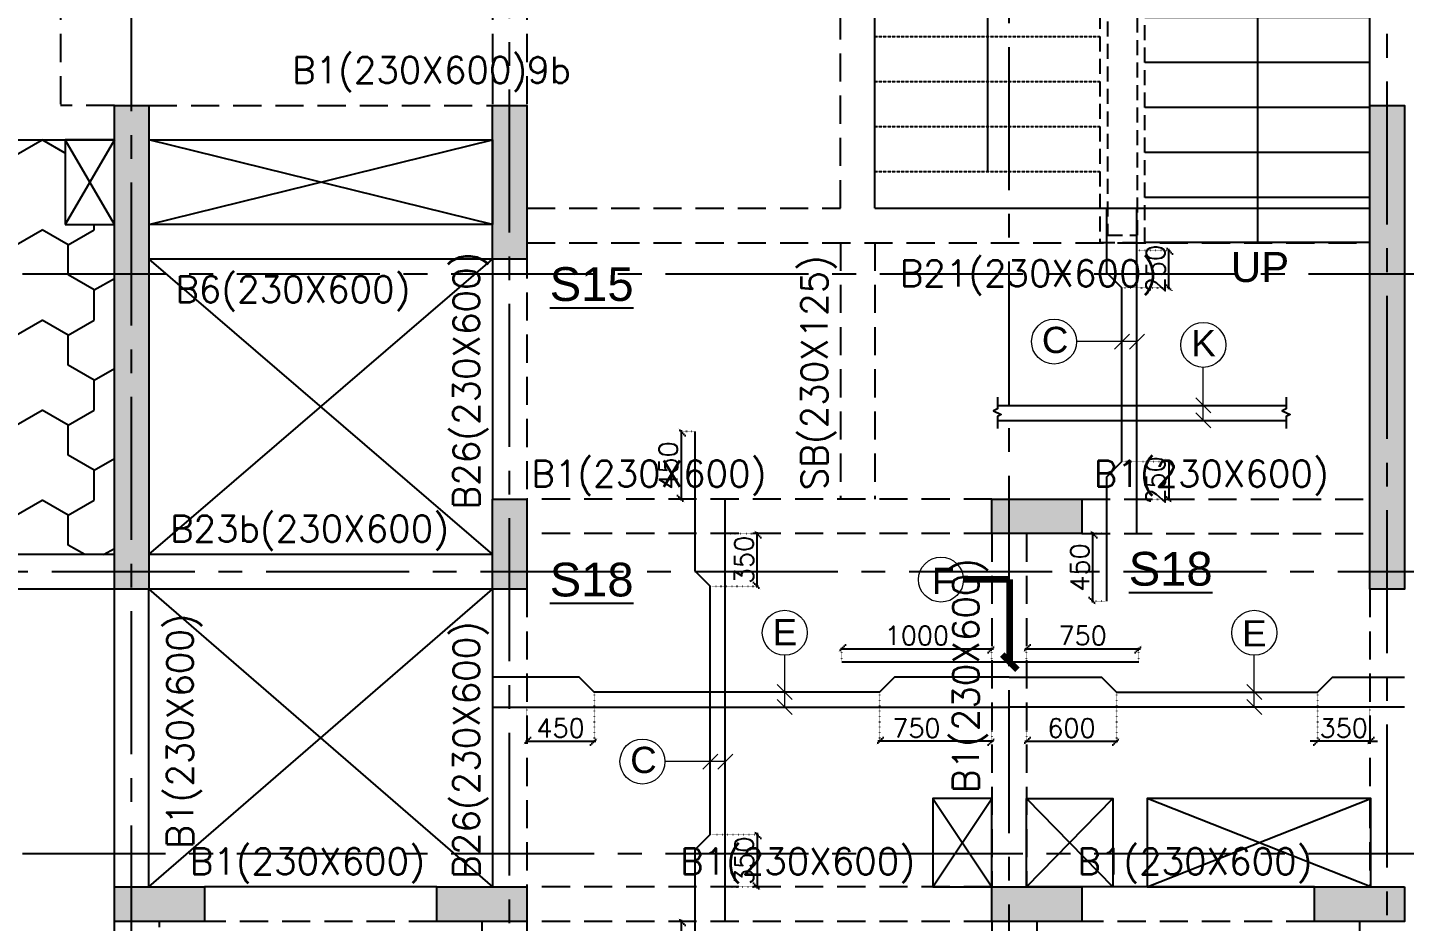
# Model space of a CAD drawing. Header units: millimetres. Extents: x 1921121 to 2008675, y -1544779 to -1482871.
# Drawn here: x 1938963 to 1948142, y -1523570 to -1517612 of the extents above; entities that cross this region are included whole.
import ezdxf

# ---------------------------------------------------------------- set-up
doc = ezdxf.new("R2010")
doc.units = ezdxf.units.MM
doc.header["$MEASUREMENT"] = 0
doc.header["$PDMODE"] = 98
for name, pattern in [('1', [0]), ('ACAD_ISO02W100', [15, 12, -3]), ('CENTER2', [28.575, 19.05, -3.175, 3.175, -3.175]), ('CONTINOUS', [0]), ('DASHED', [0.75, 0.5, -0.25]), ('DOT', [0.25, 0, -0.25]), ('HIDDEN', [0.375, 0.25, -0.125])]:
    doc.linetypes.add(name, pattern=pattern)
for name, color, linetype in [('BEAM NO', 7, '1'), ('BEAM-230X1075', 2, 'Continuous'), ('BEAM-230X600', 150, 'Continuous'), ('BEAM-300X600', 4, 'Continuous'), ('DIM', 191, 'Continuous'), ('Hatch', 8, 'Continuous'), ('s-steel', 1, 'Continuous'), ('S-STRU. CUTOUT', 3, 'Continuous'), ('SB', 7, 'Continuous'), ('SLAB NO.', 4, 'Continuous'), ('Stair', 7, 'Continuous'), ('STR.COLUMN', 1, 'Continuous')]:
    doc.layers.add(name, color=color, linetype=linetype)
for name, color, linetype, lineweight in [('BRICK WALL_MOFA', 8, 'Continuous', 30), ('CENTER_LINE', 8, 'CENTER2', 25), ('GRID', 252, 'ACAD_ISO02W100', 9), ('LEADER', 191, 'Continuous', 15), ('SLAB STEEL MARK', 133, 'Continuous', 30)]:
    doc.layers.add(name, color=color, linetype=linetype, lineweight=lineweight)
doc.styles.add('1-100', font='arial.ttf', dxfattribs={"height": 400})
doc.styles.add('DEEPAK', font='arial.ttf')
doc.styles.add('ROMANS', font='romans.shx')
doc.styles.add('RS', font='romans.shx', dxfattribs={"width": 0.9})
doc.styles.get("Standard").update_dxf_attribs({"font": 'arial.ttf'})
doc.styles.add('style1', font='arial.ttf')
doc.dimstyles.new('DIM 1-100 1', dxfattribs={"dimtxt": 200, "dimasz": 100, "dimexe": 50, "dimexo": 50, "dimgap": 50, "dimtad": 1, "dimdec": 1, "dimrnd": 5, "dimzin": 0, "dimdsep": 46, "dimtxsty": 'Standard', "dimblk": 'ARCHTICK', "dimcen": 100, "dimdle": 100, "dimclrd": 256, "dimclre": 256, "dimclrt": 256, "dimadec": 0, "dimazin": 0, "dimtfac": 1, "dimtdec": 1, "dimtix": 1, "dimtofl": 0, "dimtmove": 1, "dimatfit": 3, "dimldrblk": 'OPEN90', "dimfxl": 1, "dimtolj": 1, "dimtzin": 0, "dimlwd": -1, "dimlwe": -1, "dimarcsym": 0})
doc.dimstyles.new('KRUNAL-MM', dxfattribs={"dimtxt": 50, "dimasz": 35, "dimexe": 25, "dimexo": 0, "dimgap": 15, "dimtad": 1, "dimdec": 0, "dimzin": 0, "dimdsep": 46, "dimtxsty": 'RS', "dimblk": 'OBLIQUE', "dimcen": 0, "dimdle": 25, "dimclrd": 256, "dimclre": 256, "dimclrt": 7, "dimadec": 0, "dimazin": 0, "dimtfac": 1, "dimtdec": 0, "dimtix": 1, "dimtmove": 0, "dimatfit": 2, "dimfxl": 1, "dimtolj": 1, "dimtzin": 0, "dimlwd": -1, "dimlwe": -1, "dimarcsym": 0})
doc.dimstyles.new('pag', dxfattribs={"dimtxt": 180, "dimasz": 150, "dimexe": 100, "dimexo": 0, "dimgap": 50, "dimtad": 1, "dimdec": 0, "dimzin": 0, "dimdsep": 46, "dimtxsty": 'ROMANS', "dimblk": 'OBLIQUE', "dimcen": 0, "dimdle": 100, "dimclrd": 256, "dimclre": 256, "dimclrt": 256, "dimadec": 0, "dimazin": 0, "dimtfac": 1, "dimtdec": 0, "dimtmove": 2, "dimatfit": 3, "dimfxl": 1, "dimtolj": 1, "dimtzin": 0, "dimlwd": -1, "dimlwe": -1, "dimarcsym": 0})

# ---------------------------------------------------------------- blocks, each defined once
blk = doc.blocks.new('_ArchTick')
at = {"color": 0, "linetype": 'ByBlock', "const_width": 0.15}
blk.add_lwpolyline([(-0.5, -0.5), (0.5, 0.5)], dxfattribs=at)
blk = doc.blocks.new('_Open90')
at = {"color": 0, "linetype": 'ByBlock', "lineweight": -2}
for p, q in [((-0.5, 0.5), (0, 0)), ((0, 0), (-1, 0)), ((0, 0), (-0.5, -0.5))]:
    blk.add_line(p, q, dxfattribs=at)
blk = doc.blocks.new('FIRST FLOOR COLUMNS')
at = {"layer": 'CENTER_LINE', "ltscale": 50}
for p, q in [((12075, -41447.7), (12075, 16830.4)), ((17925, -41973.1), (17925, 16268)), ((14595, -42256.6), (14595, 16013)), ((20445, -42203.1), (20445, 16038)), ((68022.3, -18245), (-4699.2, -18245)), ((25354.4, -20230), (-4699.2, -20230)), ((68022.3, -22110), (-4699.2, -22110))]:
    blk.add_line(p, q, dxfattribs=at)
blk = doc.blocks.new('_Oblique')
at = {"color": 0, "linetype": 'ByBlock', "lineweight": -2}
blk.add_line((-0.5, -0.5), (0.5, 0.5), dxfattribs=at)
blk = doc.blocks.new('*D183')
at = {"layer": 'Defpoints', "color": 0, "linetype": 'DOT', "ltscale": 5, "transparency": 16777216}
for p in [(1942741.7, -1522041.3), (1942292.1, -1522141.3), (1942741.7, -1522368.7)]:
    blk.add_point(p, dxfattribs=at)
at = {"layer": 'DIM', "color": 191, "linetype": 'DOT', "ltscale": 5, "transparency": 16777216}
for p, q in [((1942741.7, -1522051.3), (1942741.7, -1522378.7)), ((1942292.1, -1522151.3), (1942292.1, -1522378.7))]:
    blk.add_line(p, q, dxfattribs=at)
at = {"layer": 'DIM', "color": 191, "ltscale": 5, "transparency": 16777216}
blk.add_line((1942282.1, -1522368.7), (1942751.7, -1522368.7), dxfattribs=at)
at = {"layer": 'DIM', "color": 191, "linetype": 'DOT', "ltscale": 5, "transparency": 16777216, "xscale": 50, "yscale": 50, "zscale": 50, "rotation": 180}
blk.add_blockref('_Oblique', (1942292.1, -1522368.7), dxfattribs=at)
at = {"layer": 'DIM', "color": 191, "linetype": 'DOT', "ltscale": 5, "transparency": 16777216, "xscale": 50, "yscale": 50, "zscale": 50}
blk.add_blockref('_Oblique', (1942741.7, -1522368.7), dxfattribs=at)
at = {"layer": 'DIM', "color": 7, "linetype": 'DOT', "ltscale": 5, "transparency": 16777216, "insert": (1942516.9, -1522281.2), "char_height": 125, "attachment_point": 5, "style": 'ROMANS'}
blk.add_mtext('\\A1;450', dxfattribs=at)
blk = doc.blocks.new('*D184')
at = {"layer": 'Defpoints', "color": 0, "linetype": 'DOT', "ltscale": 5, "transparency": 16777216}
for p in [(1944641.9, -1522041.3), (1945392.1, -1522141.3), (1944641.9, -1522368.7)]:
    blk.add_point(p, dxfattribs=at)
at = {"layer": 'DIM', "color": 191, "linetype": 'DOT', "ltscale": 5, "transparency": 16777216}
for p, q in [((1944641.9, -1522051.3), (1944641.9, -1522378.7)), ((1945392.1, -1522151.3), (1945392.1, -1522378.7))]:
    blk.add_line(p, q, dxfattribs=at)
at = {"layer": 'DIM', "color": 191, "ltscale": 5, "transparency": 16777216}
blk.add_line((1945402.1, -1522368.7), (1944631.9, -1522368.7), dxfattribs=at)
at = {"layer": 'DIM', "color": 191, "linetype": 'DOT', "ltscale": 5, "transparency": 16777216, "xscale": 50, "yscale": 50, "zscale": 50, "rotation": 180}
blk.add_blockref('_Oblique', (1944641.9, -1522368.7), dxfattribs=at)
at = {"layer": 'DIM', "color": 191, "linetype": 'DOT', "ltscale": 5, "transparency": 16777216, "xscale": 50, "yscale": 50, "zscale": 50}
blk.add_blockref('_Oblique', (1945392.1, -1522368.7), dxfattribs=at)
at = {"layer": 'DIM', "color": 7, "linetype": 'DOT', "ltscale": 5, "transparency": 16777216, "insert": (1944888.6, -1522281.2), "char_height": 125, "attachment_point": 5, "style": 'ROMANS'}
blk.add_mtext('\\A1;750', dxfattribs=at)
blk = doc.blocks.new('*D185')
at = {"layer": 'Defpoints', "color": 0, "linetype": 'DOT', "ltscale": 5, "transparency": 16777216}
for p in [(1947562.4, -1522041.3), (1947912.1, -1522141.3), (1947562.4, -1522368.7)]:
    blk.add_point(p, dxfattribs=at)
at = {"layer": 'DIM', "color": 191, "linetype": 'DOT', "ltscale": 5, "transparency": 16777216}
for p, q in [((1947562.4, -1522051.3), (1947562.4, -1522378.7)), ((1947912.1, -1522151.3), (1947912.1, -1522378.7))]:
    blk.add_line(p, q, dxfattribs=at)
at = {"layer": 'DIM', "color": 191, "ltscale": 5, "transparency": 16777216}
for p, q in [((1947562.4, -1522368.7), (1947512.4, -1522368.7)), ((1947912.1, -1522368.7), (1947562.4, -1522368.7)), ((1947912.1, -1522368.7), (1947962.1, -1522368.7))]:
    blk.add_line(p, q, dxfattribs=at)
at = {"layer": 'DIM', "color": 191, "linetype": 'DOT', "ltscale": 5, "transparency": 16777216, "xscale": 50, "yscale": 50, "zscale": 50}
blk.add_blockref('_Oblique', (1947562.4, -1522368.7), dxfattribs=at)
at = {"layer": 'DIM', "color": 191, "linetype": 'DOT', "ltscale": 5, "transparency": 16777216, "xscale": 50, "yscale": 50, "zscale": 50, "rotation": 180}
blk.add_blockref('_Oblique', (1947912.1, -1522368.7), dxfattribs=at)
at = {"layer": 'DIM', "color": 7, "linetype": 'DOT', "ltscale": 5, "transparency": 16777216, "insert": (1947737.3, -1522281.2), "char_height": 125, "attachment_point": 5, "style": 'ROMANS'}
blk.add_mtext('\\A1;350', dxfattribs=at)
blk = doc.blocks.new('*D186')
at = {"layer": 'Defpoints', "color": 0, "linetype": 'DOT', "ltscale": 5, "transparency": 16777216}
for p in [(1946222.3, -1522041.3), (1945622.1, -1522141.3), (1946222.3, -1522368.7)]:
    blk.add_point(p, dxfattribs=at)
at = {"layer": 'DIM', "color": 191, "linetype": 'DOT', "ltscale": 5, "transparency": 16777216}
for p, q in [((1946222.3, -1522051.3), (1946222.3, -1522378.7)), ((1945622.1, -1522151.3), (1945622.1, -1522378.7))]:
    blk.add_line(p, q, dxfattribs=at)
at = {"layer": 'DIM', "color": 191, "ltscale": 5, "transparency": 16777216}
blk.add_line((1945612.1, -1522368.7), (1946232.3, -1522368.7), dxfattribs=at)
at = {"layer": 'DIM', "color": 191, "linetype": 'DOT', "ltscale": 5, "transparency": 16777216, "xscale": 50, "yscale": 50, "zscale": 50, "rotation": 180}
blk.add_blockref('_Oblique', (1945622.1, -1522368.7), dxfattribs=at)
at = {"layer": 'DIM', "color": 191, "linetype": 'DOT', "ltscale": 5, "transparency": 16777216, "xscale": 50, "yscale": 50, "zscale": 50}
blk.add_blockref('_Oblique', (1946222.3, -1522368.7), dxfattribs=at)
at = {"layer": 'DIM', "color": 7, "linetype": 'DOT', "ltscale": 5, "transparency": 16777216, "insert": (1945922.2, -1522281.2), "char_height": 125, "attachment_point": 5, "style": 'ROMANS'}
blk.add_mtext('\\A1;600', dxfattribs=at)
blk = doc.blocks.new('*D187')
at = {"layer": 'Defpoints', "color": 0, "linetype": 'DOT', "ltscale": 5, "transparency": 16777216}
for p in [(1945392.1, -1521752.3), (1944392.1, -1521841.3), (1945392.1, -1521841.3)]:
    blk.add_point(p, dxfattribs=at)
at = {"layer": 'DIM', "color": 191, "ltscale": 5, "transparency": 16777216}
blk.add_line((1944382.1, -1521752.3), (1945402.1, -1521752.3), dxfattribs=at)
at = {"layer": 'DIM', "color": 191, "linetype": 'DOT', "ltscale": 5, "transparency": 16777216}
for p, q in [((1944392.1, -1521831.3), (1944392.1, -1521742.3)), ((1945392.1, -1521831.3), (1945392.1, -1521742.3))]:
    blk.add_line(p, q, dxfattribs=at)
at = {"layer": 'DIM', "color": 191, "linetype": 'DOT', "ltscale": 5, "transparency": 16777216, "xscale": 50, "yscale": 50, "zscale": 50, "rotation": 180}
blk.add_blockref('_Oblique', (1944392.1, -1521752.3), dxfattribs=at)
at = {"layer": 'DIM', "color": 191, "linetype": 'DOT', "ltscale": 5, "transparency": 16777216, "xscale": 50, "yscale": 50, "zscale": 50}
blk.add_blockref('_Oblique', (1945392.1, -1521752.3), dxfattribs=at)
at = {"layer": 'DIM', "color": 7, "linetype": 'DOT', "ltscale": 5, "transparency": 16777216, "insert": (1944892.1, -1521664.8), "char_height": 125, "attachment_point": 5, "style": 'ROMANS'}
blk.add_mtext('\\A1;1000', dxfattribs=at)
blk = doc.blocks.new('*D188')
at = {"layer": 'Defpoints', "color": 0, "linetype": 'DOT', "ltscale": 5, "transparency": 16777216}
for p in [(1946372.1, -1521752.3), (1945622.1, -1521841.3), (1946372.1, -1521841.3)]:
    blk.add_point(p, dxfattribs=at)
at = {"layer": 'DIM', "color": 191, "ltscale": 5, "transparency": 16777216}
blk.add_line((1945612.1, -1521752.3), (1946382.1, -1521752.3), dxfattribs=at)
at = {"layer": 'DIM', "color": 191, "linetype": 'DOT', "ltscale": 5, "transparency": 16777216}
for p, q in [((1945622.1, -1521831.3), (1945622.1, -1521742.3)), ((1946372.1, -1521831.3), (1946372.1, -1521742.3))]:
    blk.add_line(p, q, dxfattribs=at)
at = {"layer": 'DIM', "color": 191, "linetype": 'DOT', "ltscale": 5, "transparency": 16777216, "xscale": 50, "yscale": 50, "zscale": 50, "rotation": 180}
blk.add_blockref('_Oblique', (1945622.1, -1521752.3), dxfattribs=at)
at = {"layer": 'DIM', "color": 191, "linetype": 'DOT', "ltscale": 5, "transparency": 16777216, "xscale": 50, "yscale": 50, "zscale": 50}
blk.add_blockref('_Oblique', (1946372.1, -1521752.3), dxfattribs=at)
at = {"layer": 'DIM', "color": 7, "linetype": 'DOT', "ltscale": 5, "transparency": 16777216, "insert": (1945997.1, -1521664.8), "char_height": 125, "attachment_point": 5, "style": 'ROMANS'}
blk.add_mtext('\\A1;750', dxfattribs=at)
blk = doc.blocks.new('*D189')
at = {"layer": 'Defpoints', "color": 0, "linetype": 'DOT', "ltscale": 5, "transparency": 16777216}
for p in [(1943614, -1520985.3), (1943827.2, -1520985.3), (1943514.4, -1521335.3)]:
    blk.add_point(p, dxfattribs=at)
at = {"layer": 'DIM', "color": 191, "linetype": 'DOT', "ltscale": 5, "transparency": 16777216}
for p, q in [((1943624, -1520985.3), (1943837.2, -1520985.3)), ((1943524.4, -1521335.3), (1943837.2, -1521335.3))]:
    blk.add_line(p, q, dxfattribs=at)
at = {"layer": 'DIM', "color": 191, "ltscale": 5, "transparency": 16777216}
blk.add_line((1943827.2, -1521345.3), (1943827.2, -1520975.3), dxfattribs=at)
at = {"layer": 'DIM', "color": 191, "linetype": 'DOT', "ltscale": 5, "transparency": 16777216, "xscale": 50, "yscale": 50, "zscale": 50}
for p, rotation in [((1943827.2, -1520985.3), 90), ((1943827.2, -1521335.3), 270)]:
    blk.add_blockref('_Oblique', p, dxfattribs=dict(at, rotation=rotation))
at = {"layer": 'DIM', "color": 7, "linetype": 'DOT', "ltscale": 5, "transparency": 16777216, "insert": (1943739.7, -1521160.3), "char_height": 125, "attachment_point": 5, "rotation": 90, "style": 'ROMANS'}
blk.add_mtext('\\A1;350', dxfattribs=at)
blk = doc.blocks.new('*D190')
at = {"layer": 'Defpoints', "color": 0, "linetype": 'DOT', "ltscale": 5, "transparency": 16777216}
for p in [(1943514.3, -1522990.3), (1943614.3, -1523340.3), (1943827.4, -1523340.3)]:
    blk.add_point(p, dxfattribs=at)
at = {"layer": 'DIM', "color": 191, "linetype": 'DOT', "ltscale": 5, "transparency": 16777216}
for p, q in [((1943524.3, -1522990.3), (1943837.4, -1522990.3)), ((1943624.3, -1523340.3), (1943837.4, -1523340.3))]:
    blk.add_line(p, q, dxfattribs=at)
at = {"layer": 'DIM', "color": 191, "ltscale": 5, "transparency": 16777216}
blk.add_line((1943827.4, -1522980.3), (1943827.4, -1523350.3), dxfattribs=at)
at = {"layer": 'DIM', "color": 191, "linetype": 'DOT', "ltscale": 5, "transparency": 16777216, "xscale": 50, "yscale": 50, "zscale": 50}
for p, rotation in [((1943827.4, -1522990.3), 90), ((1943827.4, -1523340.3), 270)]:
    blk.add_blockref('_Oblique', p, dxfattribs=dict(at, rotation=rotation))
at = {"layer": 'DIM', "color": 7, "linetype": 'DOT', "ltscale": 5, "transparency": 16777216, "insert": (1943739.9, -1523165.3), "char_height": 125, "attachment_point": 5, "rotation": 90, "style": 'ROMANS'}
blk.add_mtext('\\A1;350', dxfattribs=at)
blk = doc.blocks.new('*D256')
at = {"layer": 'Defpoints', "color": 0, "linetype": 'DOT', "ltscale": 5, "transparency": 16777216}
for p in [(1943321.8, -1520305.3), (1943414.1, -1520305.3), (1943414.1, -1520755.3)]:
    blk.add_point(p, dxfattribs=at)
at = {"layer": 'DIM', "color": 191, "linetype": 'DOT', "ltscale": 5, "transparency": 16777216}
for p, q in [((1943404.1, -1520305.3), (1943311.8, -1520305.3)), ((1943404.1, -1520755.3), (1943311.8, -1520755.3))]:
    blk.add_line(p, q, dxfattribs=at)
at = {"layer": 'DIM', "color": 191, "ltscale": 5, "transparency": 16777216}
blk.add_line((1943321.8, -1520765.3), (1943321.8, -1520295.3), dxfattribs=at)
at = {"layer": 'DIM', "color": 191, "linetype": 'DOT', "ltscale": 5, "transparency": 16777216, "xscale": 50, "yscale": 50, "zscale": 50}
for p, rotation in [((1943321.8, -1520305.3), 90), ((1943321.8, -1520755.3), 270)]:
    blk.add_blockref('_Oblique', p, dxfattribs=dict(at, rotation=rotation))
at = {"layer": 'DIM', "color": 7, "linetype": 'DOT', "ltscale": 5, "transparency": 16777216, "insert": (1943234.3, -1520530.3), "char_height": 125, "attachment_point": 5, "rotation": 90, "style": 'ROMANS'}
blk.add_mtext('\\A1;450', dxfattribs=at)
blk = doc.blocks.new('*D257')
at = {"layer": 'Defpoints', "color": 0, "linetype": 'DOT', "ltscale": 5, "transparency": 16777216}
for p in [(1943321.8, -1523570.3), (1943414.1, -1523570.3), (1943414.1, -1524020.3)]:
    blk.add_point(p, dxfattribs=at)
at = {"layer": 'DIM', "color": 191, "linetype": 'DOT', "ltscale": 5, "transparency": 16777216}
for p, q in [((1943404.1, -1523570.3), (1943311.8, -1523570.3)), ((1943404.1, -1524020.3), (1943311.8, -1524020.3))]:
    blk.add_line(p, q, dxfattribs=at)
at = {"layer": 'DIM', "color": 191, "ltscale": 5, "transparency": 16777216}
for p, q in [((1943321.8, -1524030.3), (1943321.8, -1523560.3)), ((1943321.8, -1524494.9), (1943321.8, -1524020.3))]:
    blk.add_line(p, q, dxfattribs=at)
at = {"layer": 'DIM', "color": 191, "linetype": 'DOT', "ltscale": 5, "transparency": 16777216, "xscale": 50, "yscale": 50, "zscale": 50}
for p, rotation in [((1943321.8, -1523570.3), 90), ((1943321.8, -1524020.3), 270)]:
    blk.add_blockref('_Oblique', p, dxfattribs=dict(at, rotation=rotation))
at = {"layer": 'DIM', "color": 7, "linetype": 'DOT', "ltscale": 5, "transparency": 16777216, "insert": (1943234.3, -1524309.2), "char_height": 125, "attachment_point": 5, "rotation": 90, "style": 'ROMANS'}
blk.add_mtext('\\A1;450', dxfattribs=at)
blk = doc.blocks.new('ARCH COL')
at = {"layer": 'STR.COLUMN', "transparency": 33554687}
h = blk.add_hatch(color=256, dxfattribs=at)
h.dxf.hatch_style = 1
h.paths.add_polyline_path([(244762.4, -17120), (244762.4, -20345), (244992.4, -20345), (244992.4, -17120)])
h = blk.add_hatch(color=256, dxfattribs=at)
h.dxf.hatch_style = 1
h.paths.add_polyline_path([(247282.4, -18145), (247512.4, -18145), (247512.4, -17120), (247282.4, -17120)])
h = blk.add_hatch(color=256, dxfattribs=at)
h.dxf.hatch_style = 1
h.paths.add_polyline_path([(253132.4, -17120), (253132.4, -20345), (253362.4, -20345), (253362.4, -17120)])
h = blk.add_hatch(color=256, dxfattribs=at)
h.dxf.hatch_style = 1
h.paths.add_polyline_path([(247282.4, -20345), (247512.4, -20345), (247512.4, -19745), (247282.4, -19745)])
h = blk.add_hatch(color=256, dxfattribs=at)
h.dxf.hatch_style = 1
h.paths.add_polyline_path([(250612.4, -19745), (250612.4, -19975), (251212.4, -19975), (251212.4, -19745)])
h = blk.add_hatch(color=256, dxfattribs=at)
h.dxf.hatch_style = 1
h.paths.add_polyline_path([(244762.4, -22330), (244762.4, -22560), (245362.4, -22560), (245362.4, -22330)])
h = blk.add_hatch(color=256, dxfattribs=at)
h.dxf.hatch_style = 1
h.paths.add_polyline_path([(246912.4, -22330), (246912.4, -22560), (247512.4, -22560), (247512.4, -22330)])
h = blk.add_hatch(color=256, dxfattribs=at)
h.dxf.hatch_style = 1
h.paths.add_polyline_path([(250612.4, -22330), (250612.4, -22560), (251212.4, -22560), (251212.4, -22330)])
h = blk.add_hatch(color=256, dxfattribs=at)
h.dxf.hatch_style = 1
h.paths.add_polyline_path([(252762.4, -22330), (252762.4, -22560), (253362.4, -22560), (253362.4, -22330)])
at = {"layer": 'STR.COLUMN', "color": 5}
for points in [[(244762.4, -17120), (244992.4, -17120), (244992.4, -20345), (244762.4, -20345), (244762.4, -17120)], [(247282.4, -17120), (247512.4, -17120), (247512.4, -18145), (247282.4, -18145), (247282.4, -17120)], [(253132.4, -17120), (253362.4, -17120), (253362.4, -20345), (253132.4, -20345), (253132.4, -17120)], [(247282.4, -19745), (247512.4, -19745), (247512.4, -20345), (247282.4, -20345), (247282.4, -19745)], [(251212.4, -19745), (251212.4, -19975), (250612.4, -19975), (250612.4, -19745), (251212.4, -19745)], [(245362.4, -22330), (245362.4, -22560), (244762.4, -22560), (244762.4, -22330), (245362.4, -22330)], [(247512.4, -22330), (247512.4, -22560), (246912.4, -22560), (246912.4, -22330), (247512.4, -22330)], [(251212.4, -22330), (251212.4, -22560), (250612.4, -22560), (250612.4, -22330), (251212.4, -22330)], [(253362.4, -22330), (253362.4, -22560), (252762.4, -22560), (252762.4, -22330), (253362.4, -22330)]]:
    blk.add_lwpolyline(points, dxfattribs=at)
blk = doc.blocks.new('*D197')
at = {"layer": 'Defpoints', "color": 0, "linetype": 'DOT', "ltscale": 5, "transparency": 16777216}
for p in [(1946357.9, -1519096), (1946571.1, -1519096), (1946258.3, -1519346)]:
    blk.add_point(p, dxfattribs=at)
at = {"layer": 'DIM', "color": 191, "linetype": 'DOT', "ltscale": 5, "transparency": 16777216}
for p, q in [((1946367.9, -1519096), (1946581.1, -1519096)), ((1946268.3, -1519346), (1946581.1, -1519346))]:
    blk.add_line(p, q, dxfattribs=at)
at = {"layer": 'DIM', "color": 191, "ltscale": 5, "transparency": 16777216}
blk.add_line((1946571.1, -1519356), (1946571.1, -1519086), dxfattribs=at)
at = {"layer": 'DIM', "color": 191, "linetype": 'DOT', "ltscale": 5, "transparency": 16777216, "xscale": 50, "yscale": 50, "zscale": 50}
for p, rotation in [((1946571.1, -1519096), 90), ((1946571.1, -1519346), 270)]:
    blk.add_blockref('_Oblique', p, dxfattribs=dict(at, rotation=rotation))
at = {"layer": 'DIM', "color": 7, "linetype": 'DOT', "ltscale": 5, "transparency": 16777216, "insert": (1946483.6, -1519221), "char_height": 125, "attachment_point": 5, "rotation": 90, "style": 'ROMANS'}
blk.add_mtext('\\A1;250', dxfattribs=at)
blk = doc.blocks.new('*D198')
at = {"layer": 'Defpoints', "color": 0, "linetype": 'DOT', "ltscale": 5, "transparency": 16777216}
for p in [(1946258.2, -1520505.3), (1946358.2, -1520755.3), (1946571.3, -1520755.3)]:
    blk.add_point(p, dxfattribs=at)
at = {"layer": 'DIM', "color": 191, "linetype": 'DOT', "ltscale": 5, "transparency": 16777216}
for p, q in [((1946268.2, -1520505.3), (1946581.3, -1520505.3)), ((1946368.2, -1520755.3), (1946581.3, -1520755.3))]:
    blk.add_line(p, q, dxfattribs=at)
at = {"layer": 'DIM', "color": 191, "ltscale": 5, "transparency": 16777216}
blk.add_line((1946571.3, -1520495.3), (1946571.3, -1520765.3), dxfattribs=at)
at = {"layer": 'DIM', "color": 191, "linetype": 'DOT', "ltscale": 5, "transparency": 16777216, "xscale": 50, "yscale": 50, "zscale": 50}
for p, rotation in [((1946571.3, -1520505.3), 90), ((1946571.3, -1520755.3), 270)]:
    blk.add_blockref('_Oblique', p, dxfattribs=dict(at, rotation=rotation))
at = {"layer": 'DIM', "color": 7, "linetype": 'DOT', "ltscale": 5, "transparency": 16777216, "insert": (1946483.8, -1520630.3), "char_height": 125, "attachment_point": 5, "rotation": 90, "style": 'ROMANS'}
blk.add_mtext('\\A1;250', dxfattribs=at)
blk = doc.blocks.new('*D258')
at = {"layer": 'Defpoints', "color": 0, "linetype": 'DOT', "ltscale": 5, "transparency": 16777216}
for p in [(1946065.7, -1520985.3), (1946158, -1520985.3), (1946158, -1521435.3)]:
    blk.add_point(p, dxfattribs=at)
at = {"layer": 'DIM', "color": 191, "linetype": 'DOT', "ltscale": 5, "transparency": 16777216}
for p, q in [((1946148, -1520985.3), (1946055.7, -1520985.3)), ((1946148, -1521435.3), (1946055.7, -1521435.3))]:
    blk.add_line(p, q, dxfattribs=at)
at = {"layer": 'DIM', "color": 191, "ltscale": 5, "transparency": 16777216}
blk.add_line((1946065.7, -1521445.3), (1946065.7, -1520975.3), dxfattribs=at)
at = {"layer": 'DIM', "color": 191, "linetype": 'DOT', "ltscale": 5, "transparency": 16777216, "xscale": 50, "yscale": 50, "zscale": 50}
for p, rotation in [((1946065.7, -1520985.3), 90), ((1946065.7, -1521435.3), 270)]:
    blk.add_blockref('_Oblique', p, dxfattribs=dict(at, rotation=rotation))
at = {"layer": 'DIM', "color": 7, "linetype": 'DOT', "ltscale": 5, "transparency": 16777216, "insert": (1945978.2, -1521210.3), "char_height": 125, "attachment_point": 5, "rotation": 90, "style": 'ROMANS'}
blk.add_mtext('\\A1;450', dxfattribs=at)
blk = doc.blocks.new('A$C02ad8bd7')
at = {"layer": 'BEAM NO', "ltscale": 500, "style": 'ROMANS'}
for s, rotation, p in [('B1(230X600)9b', 359.99997, (12914.2, -9852.7, 0)), ('B26(230X600)', 89.99997, (14163.4, -12693.1, 0)), ('B21(230X600)', 359.99997, (16964.6, -11207.5, 0)), ('B6(230X600)', 359.99997, (12135.5, -11313.4, 0)), ('SB(230X125)', 89.99997, (16483.4, -12565.7, 0)), ('B1(230X600)', 359.99997, (14508.6, -12542.5, 0)), ('B1(230X600)', 359.99997, (18257.1, -12542.5, 0)), ('B23b(230X600)', 359.99997, (12100.4, -12909.7, 0)), ('B1(230X600)', 89.99997, (17493.4, -14584, 0)), ('B1(230X600)', 89.99997, (12256, -14954, 0)), ('B26(230X600)', 89.99997, (14163.4, -15155.2, 0)), ('B1(230X600)', 359.99997, (12232.4, -15127.5, 0)), ('B1(230X600)', 359.99997, (15499.8, -15127.5, 0)), ('B1(230X600)', 359.99997, (18148.4, -15127.5, 0))]:
    blk.add_text(s, height=175, rotation=rotation, dxfattribs=at).set_placement(p)
blk = doc.blocks.new('G$C1250C493')
at = {"layer": 'Stair', "color": 251, "linetype": 'DASHED', "ltscale": 0.5}
for p, q in [((-3300, -2885.1), (-1800, -2885.1)), ((-3300, -3185.1), (-1800, -3185.1)), ((0, -3360.3), (-1500, -3360.3)), ((-3300, -3485.1), (-1800, -3485.1)), ((0, -3660.3), (-1500, -3660.3)), ((-3300, -3785.1), (-1800, -3785.1)), ((-3300, -4085.1), (-1800, -4085.1)), ((-3300, -4385.1), (-1800, -4385.1)), ((-3300, -4685.1), (-1800, -4685.1)), ((-3300, -4985.1), (-1800, -4985.1)), ((-3300, -5285.1), (-1800, -5285.1)), ((-3300, -5585.1), (-1800, -5585.1)), ((-3300, -5885.1), (-1800, -5885.1))]:
    blk.add_line(p, q, dxfattribs=at)
at = {"layer": 'Stair', "color": 251}
for p, q in [((0, -3960.3), (-1500, -3960.3)), ((0, -4260.3), (-1500, -4260.3)), ((0, -4560.3), (-1500, -4560.3)), ((0, -4860.3), (-1500, -4860.3)), ((0, -5160.3), (-1500, -5160.3)), ((0, -5460.3), (-1500, -5460.3)), ((0, -5760.3), (-1500, -5760.3)), ((0, -6060.3), (-1500, -6060.3)), ((0, -6360.3), (-1500, -6360.3))]:
    blk.add_line(p, q, dxfattribs=at)
at = {"layer": 'Stair', "color": 251, "linetype": 'DASHED', "ltscale": 200}
for points in [[(-1800, -2885.1), (-1800, -6360.3), (-1500, -6360.3), (-1500, -2885.1)], [(-1750, -2935.1), (-1750, -6310.3), (-1550, -6310.3), (-1550, -2935.1)]]:
    blk.add_lwpolyline(points, close=True, dxfattribs=at)
at = {"layer": 'Stair', "color": 251}
blk.add_lwpolyline([(-1730.6, -4006.4), (-799, -3820.1), (-828.4, -3673.1), (-671.6, -3947.6), (-701, -3800.5), (230.6, -3614.2)], dxfattribs=at)
at = {"layer": 'Stair', "color": 251, "insert": (-927, -6422.7), "char_height": 200, "width": 404.635, "attachment_point": 1, "style": '1-100'}
blk.add_mtext('UP', dxfattribs=at)
at = {"layer": 'Stair', "color": 251}
for points, override in [([(-750, -3660.3), (-750, -2135.1), (-2550, -2135.1), (-2550, -5885.1)], {"dimasz": 300}), ([(-750, -3960.3), (-750, -6360.3)], {"dimasz": 300, "dimldrblk": 'Open90'})]:
    blk.add_leader(points, dimstyle='DIM 1-100 1', override=override, dxfattribs=at)

msp = doc.modelspace()

# ---------------------------------------------------------------- hatches: boundary and pattern name
at = {"layer": 'Hatch', "transparency": 33554559}
h = msp.add_hatch(dxfattribs=at)
h.set_pattern_fill('DELTA', color=256, scale=100)
h.set_pattern_definition([(30, (4879.53, -101261.54), (1e-07, 600), [200, -400]), (30, (4706.33, -100961.54), (1e-07, 600), [200, -400]), (90, (4879.53, -100861.54), (-519.61524, 300), [200, -400]), (90, (5225.94, -100861.54), (-519.61524, 300), [200, -400]), (150, (4879.53, -101261.54), (-519.61524, -300), [200, -400]), (150, (4706.33, -100961.54), (-519.61524, -300), [200, -400])])
h.paths.add_polyline_path([(1939213.4, -1518360.3), (1939213.4, -1518925.3), (1939542.1, -1518925.3), (1939542.1, -1521125.3), (1933292.1, -1521125.3), (1933292.1, -1520605.3), (1933072.1, -1520605.3), (1933072.1, -1518360.3)])

# ---------------------------------------------------------------- linework, layer by layer
at = {"layer": 'BEAM-230X1075', "linetype": 'CONTINOUS', "ltscale": 750}
msp.add_line((1947912.1, -1518130.3), (1947912.1, -1514081.1), dxfattribs=at)
at = {"layer": 'BEAM-230X1075', "linetype": 'HIDDEN', "ltscale": 750}
msp.add_line((1947912.1, -1521355.3), (1947912.1, -1523340.3), dxfattribs=at)
at = {"layer": 'BEAM-230X600', "linetype": 'HIDDEN', "ltscale": 750}
for p, q in [((1939182.1, -1513435.3), (1939182.1, -1518130.3)), ((1942062.1, -1513435.3), (1942062.1, -1518130.3)), ((1942292.1, -1513435.3), (1942292.1, -1518130.3)), ((1944382.1, -1518815.7), (1944382.1, -1513435.4)), ((1939542.1, -1518130.3), (1939182.1, -1518130.3)), ((1939772.1, -1518130.3), (1942062.1, -1518130.3)), ((1942292.1, -1518360.3), (1942292.1, -1518866)), ((1942292.1, -1518815.7), (1944382.1, -1518815.7)), ((1942292.1, -1519045.7), (1947912.1, -1519045.7)), ((1942292.1, -1519096), (1942292.1, -1520755.3)), ((1945392.1, -1520755.3), (1942292.1, -1520755.3)), ((1945992.1, -1520755.3), (1947912.1, -1520755.3)), ((1945392.1, -1520985.3), (1942292.1, -1520985.3)), ((1945392.1, -1520985.3), (1945392.1, -1523340.3)), ((1945622.1, -1520985.3), (1945622.1, -1523340.3)), ((1945992.1, -1520985.3), (1947912.1, -1520985.3)), ((1942292.1, -1521355.3), (1942292.1, -1523340.3)), ((1945392.1, -1523340.3), (1942292.1, -1523340.3)), ((1941692.1, -1523570.3), (1940142.1, -1523570.3)), ((1945392.1, -1523570.3), (1942292.1, -1523570.3)), ((1947542.1, -1523570.3), (1945992.1, -1523570.3))]:
    msp.add_line(p, q, dxfattribs=at)
at = {"layer": 'BEAM-230X600', "linetype": 'CONTINOUS', "ltscale": 750}
for p, q in [((1944612.1, -1518815.7), (1944612.1, -1514081.1)), ((1939772.1, -1518360.3), (1942062.1, -1518360.3)), ((1942062.1, -1518360.3), (1942062.1, -1518925.3)), ((1942062.1, -1518925.3), (1939772.1, -1518925.3)), ((1942062.1, -1519155.3), (1939772.1, -1519155.3)), ((1942062.1, -1519155.3), (1942062.1, -1520755.3)), ((1942062.1, -1521125.3), (1939772.1, -1521125.3)), ((1939542.1, -1521355.3), (1933292.1, -1521355.3)), ((1939542.1, -1523340.3), (1939542.1, -1521355.3)), ((1939772.1, -1523340.3), (1939772.1, -1521355.3)), ((1942062.1, -1521355.3), (1939772.1, -1521355.3)), ((1942062.1, -1521355.3), (1942062.1, -1523340.3)), ((1941692.1, -1523340.3), (1940142.1, -1523340.3)), ((1947542.1, -1523340.3), (1945992.1, -1523340.3))]:
    msp.add_line(p, q, dxfattribs=at)
at = {"layer": 'BEAM-230X600', "linetype": 'Continuous', "ltscale": 750}
for p, q in [((1933072.1, -1518360.3), (1939542.1, -1518360.3)), ((1944612.1, -1518815.7), (1947912.1, -1518815.7)), ((1939542.1, -1521125.3), (1933292.1, -1521125.3))]:
    msp.add_line(p, q, dxfattribs=at)
at = {"layer": 'BEAM-300X600', "linetype": 'CONTINOUS', "ltscale": 750}
msp.add_line((1939542.1, -1528670.3), (1939542.1, -1523570.3), dxfattribs=at)
at = {"layer": 'BEAM-300X600', "linetype": 'HIDDEN', "ltscale": 750}
for p, q in [((1939842.1, -1528670.3), (1939842.1, -1523570.3)), ((1941992.1, -1523570.3), (1941992.1, -1528670.3)), ((1942292.1, -1523570.3), (1942292.1, -1528670.3)), ((1945392.1, -1523570.3), (1945392.1, -1528670.3)), ((1945692.1, -1523570.3), (1945692.1, -1528670.3)), ((1947842.1, -1523570.3), (1947842.1, -1527170.3))]:
    msp.add_line(p, q, dxfattribs=at)
at = {"layer": 'LEADER'}
for centre in [(1945806.2, -1519705), (1946801.1, -1519727.3), (1945052.3, -1521291.6), (1944011, -1521645.8), (1947141.1, -1521645.8), (1943062.3, -1522504.4)]:
    msp.add_circle(centre, 150, dxfattribs=at)
at = {"layer": 's-steel'}
for points in [[(1946158, -1521435.3), (1946158, -1520605.6), (1946258.2, -1520505.3), (1946258.3, -1519346), (1946158, -1519246), (1946158, -1518815.7)], [(1946358.2, -1520985.3), (1946358.2, -1518815.7)], [(1945428.6, -1520074.7), (1945428.6, -1520152.8), (1945402.4, -1520166.1), (1945454.7, -1520192), (1945428.6, -1520205.3), (1945428.6, -1520283.7)], [(1947353.3, -1520074.7), (1947353.3, -1520152.8), (1947327.1, -1520166.1), (1947379.4, -1520192), (1947353.3, -1520205.3), (1947353.3, -1520283.7)], [(1945428.6, -1520230), (1947353.3, -1520230)], [(1943414.1, -1524020.3), (1943414.1, -1523090.6), (1943514.3, -1522990.3), (1943514.4, -1521335.3), (1943414.1, -1521235.3), (1943414.1, -1520305.3)], [(1943614.3, -1523570.3), (1943614.3, -1520755.3)], [(1946372.1, -1521841.3), (1944392.1, -1521841.3)], [(1945507.1, -1521941.3), (1944741.9, -1521941.3), (1944641.9, -1522041.3), (1942741.7, -1522041.3), (1942641.7, -1521941.3), (1942067.1, -1521941.3)], [(1945507.1, -1521941.3), (1946122.3, -1521941.3), (1946222.3, -1522041.3), (1947562.4, -1522041.3), (1947662.4, -1521941.3), (1948142.1, -1521941.3)], [(1942067.1, -1522141.3), (1945507.1, -1522141.3)], [(1948142.1, -1522141.3), (1945507.1, -1522141.3)]]:
    msp.add_lwpolyline(points, dxfattribs=at)
at = {"layer": 's-steel', "elevation": 0}
msp.add_lwpolyline([(1945428.6, -1520130), (1947353.3, -1520130)], dxfattribs=at)
at = {"layer": 'S-STRU. CUTOUT', "ltscale": 750}
for p, q in [((1939542.1, -1518360.3), (1939213.4, -1518925.3)), ((1939542.1, -1518925.3), (1939213.4, -1518360.3)), ((1942062.1, -1518925.3), (1939772.1, -1518360.3)), ((1939772.1, -1518925.3), (1942062.1, -1518360.3)), ((1939772.1, -1521125.3), (1942062.1, -1519155.3)), ((1939772.1, -1519155.3), (1942062.1, -1521125.3)), ((1939772.1, -1523340.3), (1942062.1, -1521355.3)), ((1939772.1, -1521355.3), (1942062.1, -1523340.3)), ((1944997.1, -1522750.4), (1945392.1, -1523340.3)), ((1944997.1, -1523340.3), (1945392.1, -1522750.4)), ((1945622.1, -1522750.4), (1946197.1, -1523340.3)), ((1945622.1, -1523340.3), (1946197.1, -1522750.4)), ((1946427.1, -1523340.3), (1947917.1, -1522750.4)), ((1947917.1, -1523340.3), (1946427.1, -1522750.4))]:
    msp.add_line(p, q, dxfattribs=at)
for points in [[(1939213.4, -1518925.3), (1939542.1, -1518925.3), (1939542.1, -1518360.3), (1939213.4, -1518360.3)], [(1945392.1, -1522750.4), (1944997.1, -1522750.4), (1944997.1, -1523340.4), (1945392.1, -1523340.4)], [(1945622.1, -1522750.4), (1946197.1, -1522750.4), (1946197.1, -1523340.3), (1945622.1, -1523340.3)], [(1946427.1, -1523340.3), (1947917.1, -1523340.3), (1947917.1, -1522750.4), (1946427.1, -1522750.4)]]:
    msp.add_lwpolyline(points, close=True, dxfattribs=at)
at = {"layer": 'SB', "linetype": 'HIDDEN', "ltscale": 750}
for p, q in [((1944382.1, -1519045.7), (1944382.1, -1520755.3)), ((1944612.1, -1519045.7), (1944612.1, -1520755.3))]:
    msp.add_line(p, q, dxfattribs=at)

# ---------------------------------------------------------------- block references
at = {"color": 251}
msp.add_blockref('G$C1250C493', (1947912.1, -1512685.3), dxfattribs=at)
at = {"layer": 'BRICK WALL_MOFA', "color": 251}
msp.add_blockref('A$C02ad8bd7', (1927812.1, -1508130.3), dxfattribs=at)
at = {"layer": 'GRID'}
msp.add_blockref('FIRST FLOOR COLUMNS', (1927582.1, -1501010.3), dxfattribs=at)
at = {"layer": 'STR.COLUMN'}
msp.add_blockref('ARCH COL', (1694779.7, -1501010.3), dxfattribs=at)

# ---------------------------------------------------------------- texts
at = {"layer": 'SLAB NO.', "color": 6, "style": 'DEEPAK'}
for s, p in [('%%US15', (1942444.3, -1519434.2)), ('%%US18', (1946304, -1521331.9)), ('%%US18', (1942444.3, -1521403.9))]:
    msp.add_text(s, height=225, dxfattribs=at).set_placement(p)
at = {"layer": 'SLAB STEEL MARK', "style": 'style1'}
for s, p in [('C', (1945725, -1519781.5)), ('K', (1946721.8, -1519803.9)), ('F', (1944993.1, -1521386.6)), ('E', (1943930.6, -1521729.8)), ('E', (1947059.6, -1521737.1)), ('C', (1942981, -1522581))]:
    msp.add_text(s, height=175, dxfattribs=at).set_placement(p)

# ---------------------------------------------------------------- dimensions: what is measured, and where the dimension line sits
at = {"layer": 'DIM', "linetype": 'DOT', "ltscale": 5}
for base, p1, p2, angle, picture, middle in [((1946571.1, -1519096), (1946258.3, -1519346), (1946357.9, -1519096), 90, '*D197', (1946571.1, -1519221)), ((1946571.3, -1520755.3), (1946258.2, -1520505.3), (1946358.2, -1520755.3), 270, '*D198', (1946571.3, -1520630.3)), ((1943827.2, -1520985.3), (1943514.4, -1521335.3), (1943614, -1520985.3), 90, '*D189', (1943827.2, -1521160.3)), ((1944641.9, -1522368.7), (1945392.1, -1522141.3), (1944641.9, -1522041.3), 180, '*D184', (1944888.6, -1522368.7)), ((1943827.4, -1523340.3), (1943514.3, -1522990.3), (1943614.3, -1523340.3), 270, '*D190', (1943827.4, -1523165.3)), ((1943321.8, -1523570.3), (1943414.1, -1524020.3), (1943414.1, -1523570.3), 90, '*D257', (1943234.3, -1524309.2))]:
    dim = msp.add_linear_dim(base=base, p1=p1, p2=p2, angle=angle, dimstyle='pag', override={"dimtxt": 125, "dimasz": 50, "dimexe": 10, "dimexo": 10, "dimgap": 25, "dimtxsty": 'ROMANS', "dimdle": 10, "dimclrd": 191, "dimclre": 191, "dimclrt": 7, "dimtix": 1, "dimtmove": 1}, dxfattribs=at)
    dim.commit()
    dim.dimension.update_dxf_attribs({"geometry": picture, "text_midpoint": middle, "dimtype": 128})
for base, p1, p2, angle, picture, middle in [((1943321.8, -1520305.3), (1943414.1, -1520755.3), (1943414.1, -1520305.3), 90, '*D256', (1943234.3, -1520530.3)), ((1946065.7, -1520985.3), (1946158, -1521435.3), (1946158, -1520985.3), 90, '*D258', (1945978.2, -1521210.3)), ((1947562.4, -1522368.7), (1947912.1, -1522141.3), (1947562.4, -1522041.3), 180, '*D185', (1947737.3, -1522281.2))]:
    dim = msp.add_linear_dim(base=base, p1=p1, p2=p2, angle=angle, dimstyle='pag', override={"dimtxt": 125, "dimasz": 50, "dimexe": 10, "dimexo": 10, "dimgap": 25, "dimtxsty": 'ROMANS', "dimdle": 10, "dimclrd": 191, "dimclre": 191, "dimclrt": 7, "dimtix": 1, "dimtmove": 1}, dxfattribs=at)
    dim.commit()
    dim.dimension.update_dxf_attribs({"geometry": picture, "text_midpoint": middle})
for base, p1, p2, picture, middle in [((1945392.1, -1521752.3), (1944392.1, -1521841.3), (1945392.1, -1521841.3), '*D187', (1944892.1, -1521664.8)), ((1946372.1, -1521752.3), (1945622.1, -1521841.3), (1946372.1, -1521841.3), '*D188', (1945997.1, -1521664.8)), ((1942741.7, -1522368.7), (1942292.1, -1522141.3), (1942741.7, -1522041.3), '*D183', (1942516.9, -1522281.2)), ((1946222.3, -1522368.7), (1945622.1, -1522141.3), (1946222.3, -1522041.3), '*D186', (1945922.2, -1522281.2))]:
    dim = msp.add_linear_dim(base=base, p1=p1, p2=p2, dimstyle='pag', override={"dimtxt": 125, "dimasz": 50, "dimexe": 10, "dimexo": 10, "dimgap": 25, "dimtxsty": 'ROMANS', "dimdle": 10, "dimclrd": 191, "dimclre": 191, "dimclrt": 7, "dimtix": 1, "dimtmove": 1}, dxfattribs=at)
    dim.commit()
    dim.dimension.update_dxf_attribs({"geometry": picture, "text_midpoint": middle})

# ---------------------------------------------------------------- leaders
at = {"layer": 'LEADER'}
for points, override in [([(1946258.2, -1519705), (1945956.2, -1519705)], {"dimasz": 100, "dimtad": 0, "dimldrblk": 'Oblique', "dimfxl": 0.059055, "dimarcsym": 1}), ([(1946358.2, -1519705), (1945956.2, -1519705)], {"dimasz": 100, "dimtad": 0, "dimldrblk": 'Oblique', "dimfxl": 0.059055, "dimarcsym": 1}), ([(1946801.1, -1520230), (1946801.1, -1519877.3)], {"dimasz": 100, "dimtad": 0, "dimldrblk": 'Oblique', "dimfxl": 0.059055, "dimarcsym": 1}), ([(1946801.1, -1520130), (1946801.1, -1519877.3)], {"dimasz": 100, "dimtad": 0, "dimldrblk": 'Oblique', "dimfxl": 0.059055, "dimarcsym": 1}), ([(1945510.7, -1521841.3), (1945510.7, -1521291.6), (1945202.3, -1521291.6)], {"dimscale": 1, "dimtxt": 50, "dimasz": 100, "dimgap": 15, "dimtad": 0, "dimtxsty": 'RS', "dimclrd": 256, "dimldrblk": 'Oblique', "dimlwd": 65535}), ([(1944011, -1522141.3), (1944011, -1521795.8)], {"dimasz": 100, "dimtad": 0, "dimldrblk": 'Oblique', "dimfxl": 0.059055, "dimarcsym": 1}), ([(1944011, -1522041.3), (1944011, -1521795.8)], {"dimasz": 100, "dimtad": 0, "dimldrblk": 'Oblique', "dimfxl": 0.059055, "dimarcsym": 1}), ([(1947141.1, -1522141.3), (1947141.1, -1521795.8)], {"dimasz": 100, "dimtad": 0, "dimldrblk": 'Oblique', "dimfxl": 0.059055, "dimarcsym": 1}), ([(1947141.1, -1522041.3), (1947141.1, -1521795.8)], {"dimasz": 100, "dimtad": 0, "dimldrblk": 'Oblique', "dimfxl": 0.059055, "dimarcsym": 1}), ([(1943514.3, -1522504.4), (1943212.3, -1522504.4)], {"dimasz": 100, "dimtad": 0, "dimldrblk": 'Oblique', "dimfxl": 0.059055, "dimarcsym": 1}), ([(1943614.3, -1522504.4), (1943212.3, -1522504.4)], {"dimasz": 100, "dimtad": 0, "dimldrblk": 'Oblique', "dimfxl": 0.059055, "dimarcsym": 1})]:
    msp.add_leader(points, dimstyle='KRUNAL-MM', override=override, dxfattribs=at)

doc.saveas('drawing.dxf')
